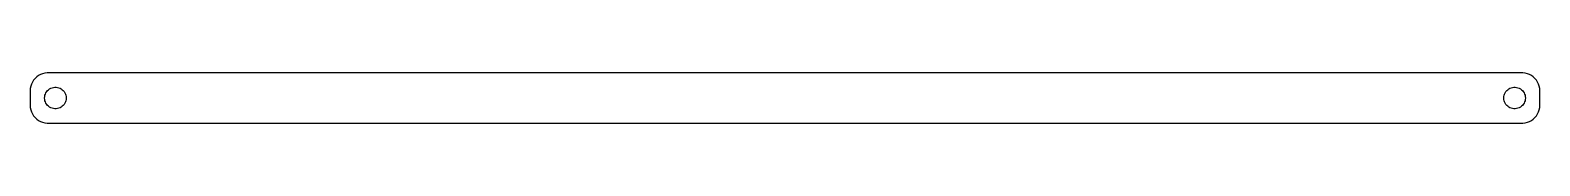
# Model space of a CAD drawing. Header units: metres. Extents: x -210 to 210, y -7 to 7.
import ezdxf

# ---------------------------------------------------------------- set-up
doc = ezdxf.new("R2010")
doc.units = ezdxf.units.M

msp = doc.modelspace()

# ---------------------------------------------------------------- linework, layer by layer
for p, q in [((-208.882, 4.40877), (-209.149, 3.84062)), ((-208.545, 4.93892), (-208.882, 4.40877)), ((-208.145, 5.42273), (-208.545, 4.93892)), ((-207.687, 5.85255), (-208.145, 5.42273)), ((-207.179, 6.22163), (-207.687, 5.85255)), ((-206.629, 6.52412), (-207.179, 6.22163)), ((-206.045, 6.75528), (-206.629, 6.52412)), ((-205.437, 6.91142), (-206.045, 6.75528)), ((-204.814, 6.99013), (-205.437, 6.91142)), ((204.814, 6.99013), (-204.814, 6.99013)), ((205.437, 6.91142), (204.814, 6.99013)), ((206.045, 6.75528), (205.437, 6.91142)), ((206.629, 6.52412), (206.045, 6.75528)), ((207.179, 6.22163), (206.629, 6.52412)), ((207.687, 5.85255), (207.179, 6.22163)), ((208.145, 5.42273), (207.687, 5.85255)), ((208.545, 4.93892), (208.145, 5.42273)), ((208.882, 4.40877), (208.545, 4.93892)), ((209.149, 3.84062), (208.882, 4.40877)), ((-209.461, 2.62666), (-209.5, 2)), ((-209.5, 2), (-209.5, -2)), ((-209.343, 3.24344), (-209.461, 2.62666)), ((-209.149, 3.84062), (-209.343, 3.24344)), ((-205.5, 0), (-205.476, 0.375992)), ((-205.476, -0.375992), (-205.5, 0)), ((-205.476, 0.375992), (-205.406, 0.746063)), ((-205.406, 0.746063), (-205.289, 1.10437)), ((-205.289, 1.10437), (-205.129, 1.44525)), ((-205.129, 1.44525), (-204.927, 1.76335)), ((-204.927, 1.76335), (-204.687, 2.05363)), ((-204.687, 2.05363), (-204.412, 2.31154)), ((-204.412, 2.31154), (-204.107, 2.53297)), ((-204.107, 2.53297), (-203.777, 2.71448)), ((-203.777, 2.71448), (-203.427, 2.85316)), ((-203.427, 2.85316), (-203.062, 2.94685)), ((-203.062, 2.94685), (-202.688, 2.99408)), ((-202.688, 2.99408), (-202.312, 2.99408)), ((-202.312, 2.99408), (-201.938, 2.94685)), ((-201.938, 2.94685), (-201.573, 2.85316)), ((-201.573, 2.85316), (-201.223, 2.71448)), ((-201.223, 2.71448), (-200.893, 2.53297)), ((-200.893, 2.53297), (-200.588, 2.31154)), ((-200.588, 2.31154), (-200.313, 2.05363)), ((-200.313, 2.05363), (-200.073, 1.76335)), ((-200.073, 1.76335), (-199.871, 1.44525)), ((-199.871, 1.44525), (-199.711, 1.10437)), ((-199.711, 1.10437), (-199.594, 0.746063)), ((-199.594, 0.746063), (-199.524, 0.375992)), ((-199.524, 0.375992), (-199.5, 0)), ((-199.5, 0), (-199.524, -0.375992)), ((199.5, 0), (199.524, 0.375992)), ((199.524, -0.375992), (199.5, 0)), ((199.524, 0.375992), (199.594, 0.746063)), ((199.594, 0.746063), (199.711, 1.10437)), ((199.711, 1.10437), (199.871, 1.44525)), ((199.871, 1.44525), (200.073, 1.76335)), ((200.073, 1.76335), (200.313, 2.05363)), ((200.313, 2.05363), (200.588, 2.31154)), ((200.588, 2.31154), (200.893, 2.53297)), ((200.893, 2.53297), (201.223, 2.71448)), ((201.223, 2.71448), (201.573, 2.85316)), ((201.573, 2.85316), (201.938, 2.94685)), ((201.938, 2.94685), (202.312, 2.99408)), ((202.312, 2.99408), (202.688, 2.99408)), ((202.688, 2.99408), (203.062, 2.94685)), ((203.062, 2.94685), (203.427, 2.85316)), ((203.427, 2.85316), (203.777, 2.71448)), ((203.777, 2.71448), (204.107, 2.53297)), ((204.107, 2.53297), (204.412, 2.31154)), ((204.412, 2.31154), (204.687, 2.05363)), ((204.687, 2.05363), (204.927, 1.76335)), ((204.927, 1.76335), (205.129, 1.44525)), ((205.129, 1.44525), (205.289, 1.10437)), ((205.289, 1.10437), (205.406, 0.746063)), ((205.406, 0.746063), (205.476, 0.375992)), ((205.476, 0.375992), (205.5, 0)), ((205.5, 0), (205.476, -0.375992)), ((209.343, 3.24344), (209.149, 3.84062)), ((209.461, 2.62666), (209.343, 3.24344)), ((209.5, 2), (209.461, 2.62666)), ((209.5, -2), (209.5, 2)), ((-209.5, -2), (-209.461, -2.62666)), ((-209.461, -2.62666), (-209.343, -3.24344)), ((-209.343, -3.24344), (-209.149, -3.84062)), ((-209.149, -3.84062), (-208.882, -4.40877)), ((-205.406, -0.746063), (-205.476, -0.375992)), ((-205.289, -1.10437), (-205.406, -0.746063)), ((-205.129, -1.44525), (-205.289, -1.10437)), ((-204.927, -1.76335), (-205.129, -1.44525)), ((-204.687, -2.05363), (-204.927, -1.76335)), ((-204.412, -2.31154), (-204.687, -2.05363)), ((-204.107, -2.53297), (-204.412, -2.31154)), ((-203.777, -2.71448), (-204.107, -2.53297)), ((-203.427, -2.85316), (-203.777, -2.71448)), ((-203.062, -2.94685), (-203.427, -2.85316)), ((-202.688, -2.99408), (-203.062, -2.94685)), ((-202.312, -2.99408), (-202.688, -2.99408)), ((-201.938, -2.94685), (-202.312, -2.99408)), ((-201.573, -2.85316), (-201.938, -2.94685)), ((-201.223, -2.71448), (-201.573, -2.85316)), ((-200.893, -2.53297), (-201.223, -2.71448)), ((-200.588, -2.31154), (-200.893, -2.53297)), ((-200.313, -2.05363), (-200.588, -2.31154)), ((-200.073, -1.76335), (-200.313, -2.05363)), ((-199.871, -1.44525), (-200.073, -1.76335)), ((-199.711, -1.10437), (-199.871, -1.44525)), ((-199.594, -0.746063), (-199.711, -1.10437)), ((-199.524, -0.375992), (-199.594, -0.746063)), ((199.594, -0.746063), (199.524, -0.375992)), ((199.711, -1.10437), (199.594, -0.746063)), ((199.871, -1.44525), (199.711, -1.10437)), ((200.073, -1.76335), (199.871, -1.44525)), ((200.313, -2.05363), (200.073, -1.76335)), ((200.588, -2.31154), (200.313, -2.05363)), ((200.893, -2.53297), (200.588, -2.31154)), ((201.223, -2.71448), (200.893, -2.53297)), ((201.573, -2.85316), (201.223, -2.71448)), ((201.938, -2.94685), (201.573, -2.85316)), ((202.312, -2.99408), (201.938, -2.94685)), ((202.688, -2.99408), (202.312, -2.99408)), ((203.062, -2.94685), (202.688, -2.99408)), ((203.427, -2.85316), (203.062, -2.94685)), ((203.777, -2.71448), (203.427, -2.85316)), ((204.107, -2.53297), (203.777, -2.71448)), ((204.412, -2.31154), (204.107, -2.53297)), ((204.687, -2.05363), (204.412, -2.31154)), ((204.927, -1.76335), (204.687, -2.05363)), ((205.129, -1.44525), (204.927, -1.76335)), ((205.289, -1.10437), (205.129, -1.44525)), ((205.406, -0.746063), (205.289, -1.10437)), ((205.476, -0.375992), (205.406, -0.746063)), ((208.882, -4.40877), (209.149, -3.84062)), ((209.149, -3.84062), (209.343, -3.24344)), ((209.343, -3.24344), (209.461, -2.62666)), ((209.461, -2.62666), (209.5, -2)), ((-208.882, -4.40877), (-208.545, -4.93892)), ((-208.545, -4.93892), (-208.145, -5.42273)), ((-208.145, -5.42273), (-207.687, -5.85255)), ((-207.687, -5.85255), (-207.179, -6.22163)), ((-207.179, -6.22163), (-206.629, -6.52412)), ((-206.629, -6.52412), (-206.045, -6.75528)), ((-206.045, -6.75528), (-205.437, -6.91142)), ((-205.437, -6.91142), (-204.814, -6.99013)), ((-204.814, -6.99013), (204.814, -6.99013)), ((204.814, -6.99013), (205.437, -6.91142)), ((205.437, -6.91142), (206.045, -6.75528)), ((206.045, -6.75528), (206.629, -6.52412)), ((206.629, -6.52412), (207.179, -6.22163)), ((207.179, -6.22163), (207.687, -5.85255)), ((207.687, -5.85255), (208.145, -5.42273)), ((208.145, -5.42273), (208.545, -4.93892)), ((208.545, -4.93892), (208.882, -4.40877))]:
    msp.add_line(p, q)

doc.saveas('drawing.dxf')
